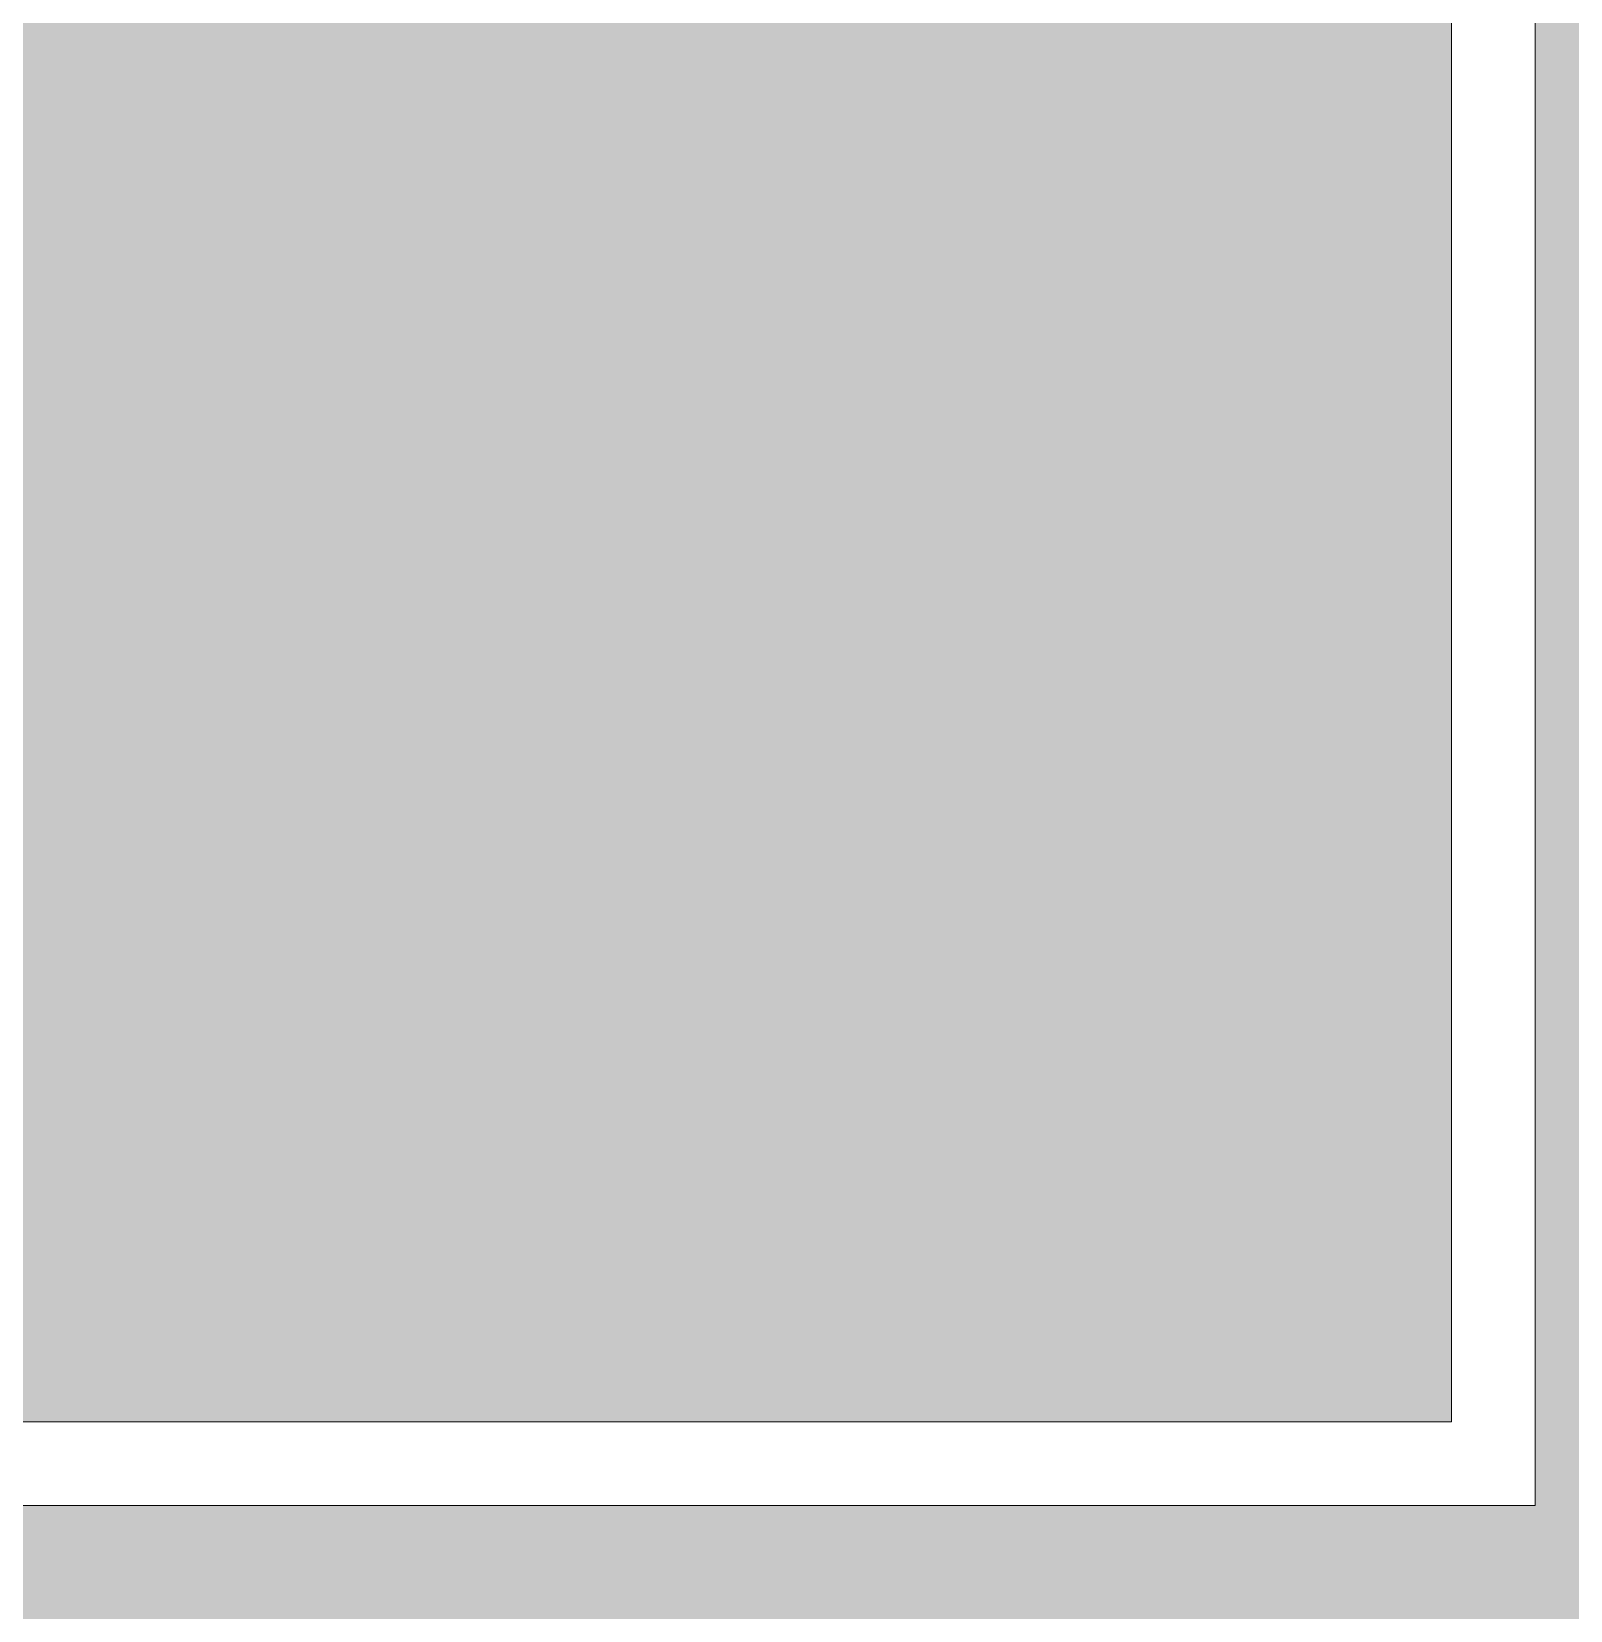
# Model space of a CAD drawing. Header units: millimetres. Extents: x -34838 to 729576, y -214038 to 121482.
# Drawn here: x 544514 to 546354, y -89363 to -87475 of the extents above; entities that cross this region are included whole.
import ezdxf

# ---------------------------------------------------------------- set-up
doc = ezdxf.new("R2010")
doc.units = ezdxf.units.MM
doc.header["$MEASUREMENT"] = 0
doc.layers.add('0_Ном._пера__202', color=7, linetype='Continuous', lineweight=13, true_color=0xe89b00)
doc.layers.add('АБ _ 0 _ СТІНИ _ ЗОВНІШНІ .3D_Ном._пера__1', color=7, linetype='Continuous', lineweight=13)

msp = doc.modelspace()

# ---------------------------------------------------------------- hatches: boundary and pattern name
at = {"layer": '0_Ном._пера__202', "linetype": 'Continuous', "lineweight": 0, "true_color": 0x3a2600}
h = msp.add_hatch(color=38, dxfattribs=at)
h.paths.add_polyline_path([(537345.8, -89145.7), (537345.8, -85887.7), (549367.8, -85887.7), (549367.8, -91535.7), (548746.8, -91535.7), (548466.8, -91537.7), (548466.8, -91937.7), (548746.8, -91937.7), (548746.8, -93917.7), (524541.8, -93917.7), (524541.8, -91939.1), (524641.8, -91937.7), (524641.8, -91537.7), (524541.8, -91535.7), (524541.8, -89145.7)])
h.paths.add_polyline_path([(548441.8, -93667.7), (548441.8, -93567.7), (540441.8, -93567.7), (540441.8, -89237.7), (546311.8, -89237.7), (546311.8, -86887.7), (546215.8, -86887.7), (546211.8, -86887.7), (546211.8, -89137.7), (540441.8, -89137.7), (540441.8, -88437.7), (539841.8, -88437.7), (539841.8, -88542.3), (538499.8, -88542.3), (538499.8, -86772.3), (538399.8, -86772.3), (538399.8, -88642.3), (539841.8, -88642.3), (539841.8, -88900), (539841.8, -89237.7), (540341.8, -89237.7), (540341.8, -93567.7), (528441.8, -93567.7), (528441.8, -93667.7)], flags=0)
h.paths.add_polyline_path([(530641.8, -91937.7), (530241.8, -91937.7), (530241.8, -91537.7), (530641.8, -91537.7)], flags=0)
h.paths.add_polyline_path([(536241.8, -91537.7), (536641.8, -91537.7), (536641.8, -91937.7), (536241.8, -91937.7)], flags=0)
h.paths.add_polyline_path([(542641.8, -91937.7), (542241.8, -91937.7), (542241.8, -91537.7), (542641.8, -91537.7)], flags=0)
h.paths.add_polyline_path([(548016.8, -91937.7), (548016.8, -91537.7), (548416.8, -91537.7), (548416.8, -91937.7)], flags=0)

# ---------------------------------------------------------------- linework, layer by layer
at = {"layer": 'АБ _ 0 _ СТІНИ _ ЗОВНІШНІ .3D_Ном._пера__1', "color": 7, "linetype": 'Continuous', "lineweight": 13}
for p, q in [((546211.8, -89137.7), (546211.8, -86887.7)), ((546311.8, -86887.7), (546311.8, -89237.7)), ((540441.8, -89137.7), (546211.8, -89137.7)), ((546311.8, -89237.7), (539841.8, -89237.7))]:
    msp.add_line(p, q, dxfattribs=at)

doc.saveas('drawing.dxf')
